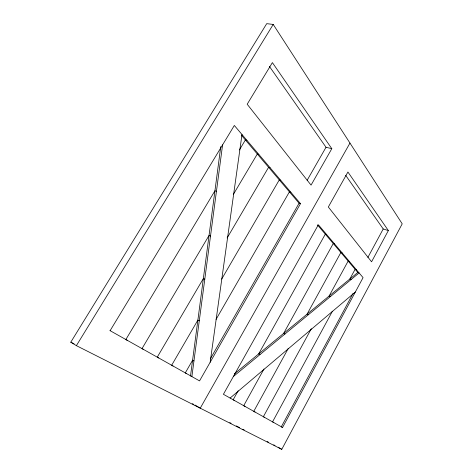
<?xml version="1.0" encoding="UTF-8"?>
<svg xmlns="http://www.w3.org/2000/svg" width="473" height="473" viewBox="0 0 473 473"><rect width="100%" height="100%" fill="white"/><g stroke="black" fill="none" stroke-linecap="round" stroke-linejoin="round"><path stroke-width="0.71" d="M220.761 146.612L190.53 375.822L191.884 376.591L222.594 144.856M210.166 362.253L241.993 134.509M281.784 449.35L402.216 223.841L273.217 24.442L266.719 23.65L70.784 342.186L76.384 345.651L281.784 449.35L278.189 447.222M282.552 427.48L363.069 277.621L318.364 224.781L223.41 394.287L282.552 427.48L281.334 426.788L353.012 293.497M388.351 230.57L371.577 261.788L328.327 206.997L347.921 172.018L388.351 230.57L383.219 228.962L345.686 175.347M367.882 257.418L383.219 228.962M332.424 311.222L272.554 421.857L273.79 422.56M311.323 328.682L263.378 416.707L264.632 417.423M288.193 348.56L253.776 411.321L255.042 412.042M263.975 368.993L243.719 405.674L245.002 406.402M238.167 390.775L233.171 399.756L234.472 400.495M349.967 143.077L200.25 408.187L195.006 405.03M110.103 330.692L234.336 125.463L300.497 203.662L199.553 380.895L109.955 330.597M331.81 148.682L311.057 185.12L247.19 104.226L272.383 62.613L331.81 148.682L326.021 147.263L269.409 66.397M307.148 180.284L326.021 147.263M210.278 358.966L299.066 203.213L241.342 135.177M216.066 319.393L289.423 191.849L290.877 192.292M221.683 279.1L279.283 179.894L280.755 180.325M227.135 237.996L268.593 167.294L270.083 167.714M233.514 194.167L257.312 153.997L258.826 154.411M239.391 149.965L245.392 139.949L246.93 140.345M76.384 345.651L273.217 24.442M230.12 398.053L355.329 292.036M234.318 373.924L357.819 272.46L359.102 272.933L233.372 376.502M299.066 203.213L300.497 203.662M216.439 191.299L214.931 190.802L125.859 339.519L127.267 340.324M326.677 234.608L325.312 234.147L258.678 353.916L259.996 354.573M334.618 243.991L333.264 243.524L283.623 333.418L284.935 334.027M342.204 252.954L340.873 252.493L307.048 314.173L308.355 314.734M349.458 261.534L348.146 261.066L329.084 296.068L330.385 296.589M356.406 269.752L355.117 269.279L349.854 278.999L351.143 279.484M210.509 236.045L209.042 235.477L142.024 348.595L143.425 349.393M204.797 279.176L203.36 278.544L157.273 357.15L158.656 357.943M199.281 320.783L197.88 320.091L171.675 365.239L173.047 366.019M70.784 342.186L74.072 343.847M192.375 403.7L193.688 404.368M229.766 422.62L231.078 423.282M236.329 425.937L239.604 427.598M242.886 429.259L244.198 429.922M267.15 441.534L268.463 442.196M273.713 444.851L275.026 445.519M193.96 360.952L192.594 360.201L185.298 372.884L186.658 373.658M317.436 224.87L357.819 272.46"/></g></svg>
